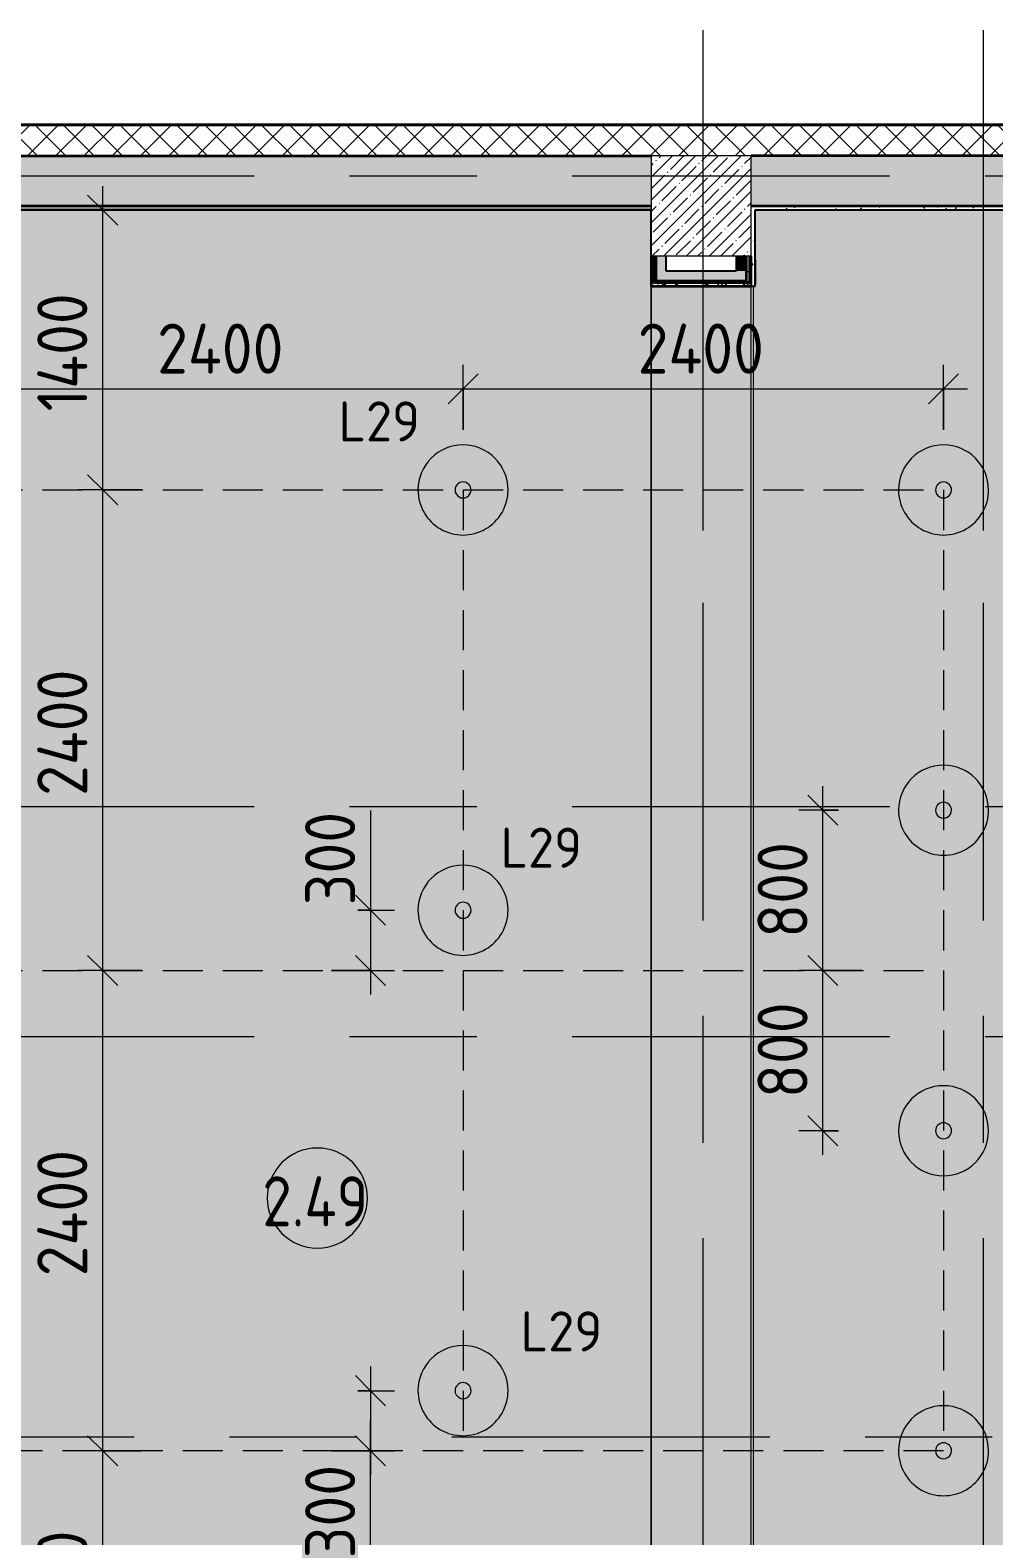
# Model space of a CAD drawing. Header units: millimetres. Extents: x 81094 to 272713, y -8553 to 29000.
# Drawn here: x 102448 to 107262, y 14505 to 22028 of the extents above; entities that cross this region are included whole.
import ezdxf

# ---------------------------------------------------------------- set-up
doc = ezdxf.new("R2010")
doc.units = ezdxf.units.MM
doc.linetypes.add('ADSK_Штрих_ш2 п1', pattern=[300, 200, -100])
doc.linetypes.add('Осевая', pattern=[3175, 635, -476.25, 1587.5, -476.25])
for name, color, linetype, lineweight in [('A-ANNO-DIMS', 7, 'Continuous', 9), ('A-ANNO-DIMS-100', 7, 'Continuous', 9), ('A-AREA-IDEN', 7, 'Continuous', 9), ('A-DETL-1', 7, 'ADSK_Штрих_ш2 п1', 9), ('A-WALL', 7, 'Continuous', 9), ('E-LITE-EQPM-IDEN', 7, 'Continuous', 9), ('I-WALL', 7, 'Continuous', 9), ('S-COLS', 7, 'Continuous', 9), ('Оси', 7, 'Continuous', 9), ('Оси-2', 7, 'Осевая', 9)]:
    doc.layers.add(name, color=color, linetype=linetype, lineweight=lineweight)
for name, color, linetype, lineweight, true_color in [('A-CLNG-1', 7, 'Continuous', 9, 0xc0c0c0), ('A-WALL-1', 7, 'Continuous', 35, 0x3c3c3c), ('A-WALL-3', 7, 'Continuous', 25, 0x3c3c3c), ('A-WALL-FNSH-1', 7, 'Continuous', 9, 0x3c3c3c), ('A-WALL-FNSH-2', 7, 'Continuous', 13, 0x3c3c3c), ('E-LITE-EQPM-1', 1, 'Continuous', 9, 0xff0000)]:
    doc.layers.add(name, color=color, linetype=linetype, lineweight=lineweight, true_color=true_color)
doc.layers.add('A-CLNG-PATT-1', color=7, linetype='Continuous', lineweight=9, transparency=1)
doc.styles.add('GOST Common', font='GOST_Common.ttf', dxfattribs={"height": 200})
doc.styles.add('GOST Common_1', font='GOST_Common.ttf', dxfattribs={"width": 0.9, "height": 250})
doc.styles.add('ISOCPEUR', font='isocpeur.ttf', dxfattribs={"width": 0.9, "height": 250})
doc.dimstyles.new('ISO-2_5_0_9К_БОЛЬШОЙ', dxfattribs={"dimscale": 304.8, "dimtxt": 248.995294, "dimasz": 0.492126, "dimexe": 0.393701, "dimexo": 0.984252, "dimgap": 0, "dimtad": 1, "dimdec": 0, "dimrnd": 10, "dimzin": 0, "dimdsep": 46, "dimtxsty": 'ISOCPEUR', "dimblk1": 'OBLIQUE', "dimblk2": 'OBLIQUE', "dimsah": 1, "dimcen": 0.09, "dimdle": 0.393701, "dimazin": 0, "dimtfac": 1, "dimtdec": 4, "dimtix": 1, "dimtmove": 0, "dimatfit": 3, "dimfxl": 1, "dimtvp": 1, "dimtolj": 1, "dimtzin": 0, "dimarcsym": 2})
doc.dimstyles.new('ISO-2_5_0_9К_БОЛЬШОЙ_2', dxfattribs={"dimscale": 304.8, "dimtxt": 248.995294, "dimasz": 0.492126, "dimexe": 0.393701, "dimexo": 0.984252, "dimgap": 0, "dimtad": 1, "dimdec": 0, "dimrnd": 10, "dimzin": 0, "dimdsep": 46, "dimtxsty": 'ISOCPEUR', "dimblk1": 'OBLIQUE', "dimblk2": 'OBLIQUE', "dimsah": 1, "dimcen": 0.09, "dimdle": 0.393701, "dimazin": 0, "dimtfac": 1, "dimtdec": 4, "dimtix": 1, "dimtmove": 1, "dimatfit": 3, "dimfxl": 1, "dimtvp": 1, "dimtolj": 1, "dimtzin": 0, "dimarcsym": 2})
pattern_1 = [(0, (0, 0), (121.92, 30.48), [10.058, -81.382, 10.058, -81.382, -487.68]), (0, (0, 0), (121.92, 30.48), [-182.88, 10.058, -172.822, 10.058, -81.382, -213.36]), (0, (0, 0), (121.92, 30.48), [-457.2, 10.058, -50.902, 10.058, -142.342]), (120, (45.72, 15.24), (-87.356454, 90.345817), [10.058, -81.382, 10.058, -81.382, -487.68]), (120, (45.72, 15.24), (-87.356454, 90.345817), [-182.88, 10.058, -172.822, 10.058, -81.382, -213.36]), (120, (45.72, 15.24), (-87.356454, 90.345817), [-457.2, 10.058, -50.902, 10.058, -142.342]), (240, (60.96, 76.2), (-34.563546, -120.825817), [10.058, -81.382, 10.058, -81.382, -487.68]), (240, (60.96, 76.2), (-34.563546, -120.825817), [-182.88, 10.058, -172.822, 10.058, -81.382, -213.36]), (240, (60.96, 76.2), (-34.563546, -120.825817), [-457.2, 10.058, -50.902, 10.058, -142.342])]
pattern_2 = [(45, (0, 0), (-106.06602, 106.06602), []), (135, (0, 0), (-106.06602, -106.06602), [])]

# ---------------------------------------------------------------- blocks, each defined once
blk = doc.blocks.new('BSC_Колонна _Прямоугольная - 500х500-23282986-План расстановки осветительного оборудования 2 этажа в осях 23-33')
at = {"layer": 'S-COLS'}
h = blk.add_hatch(dxfattribs=at)
h.set_pattern_fill('FP_13', color=256, style=0, pattern_type=2)
h.set_pattern_definition([(45, (-105800, -21150), (-57.024626, 57.024626), []), (45, (-105742.975, -21150), (-57.024626, 57.024626), [100.806, -20.161, 3.353, -16.808])])
h.paths.add_polyline_path([(-213.2, -250), (250, -250), (250, 250), (-250, 250), (-250, -250)])
for p, q in [((250, 250), (-250, 250)), ((-250, 250), (-250, -250)), ((250, -250), (250, 250)), ((-250, -250), (250, -250))]:
    blk.add_line(p, q, dxfattribs=at)
blk = doc.blocks.new('Освещение амфитеатр - 450мм-V41-План расстановки осветительного оборудования 2 этажа в осях 23-33')
at = {"layer": 'E-LITE-EQPM-1'}
for radius, start, end in [(225, 360, 180), (225, 180, 360), (40, 360, 180), (40, 180, 360)]:
    blk.add_arc((0, 0), radius, start, end, dxfattribs=at)
blk = doc.blocks.new('Освещение амфитеатр - 450мм-33264552-План расстановки осветительного оборудования 2 этажа в осях 23-33')
at = {"layer": 'E-LITE-EQPM-1'}
for radius, start, end in [(225, 0, 180), (225, 180, 360), (40, 0, 180), (40, 180, 360)]:
    blk.add_arc((0, 0), radius, start, end, dxfattribs=at)
blk = doc.blocks.new('Марка_Помещения - Номер-25198446-План расстановки осветительного оборудования 2 этажа в осях 23-33')
at = {"layer": 'A-AREA-IDEN'}
for start, end in [(360, 180), (180, 360)]:
    blk.add_arc((0, 0), 2.5, start, end, dxfattribs=at)
blk = doc.blocks.new('DIMBLOCK168-План расстановки осветительного оборудования 2 этажа в осях 23-33')
at = {"layer": 'A-ANNO-DIMS-100'}
for p, q in [((102210.6, 20030.7), (102210.6, 20355.3)), ((104610.6, 20030.7), (104610.6, 20355.3)), ((102210.6, 20235.3), (104610.6, 20235.3)), ((102210.6, 20235.3), (102210.6, 20030.7)), ((104610.6, 20235.3), (104610.6, 20030.7))]:
    blk.add_line(p, q, dxfattribs=at)
at = {"layer": 'A-ANNO-DIMS-100', "lineweight": 20}
for p, q in [((102210.6, 20235.3), (102285.6, 20310.3)), ((104610.6, 20235.3), (104685.6, 20310.3)), ((102210.6, 20235.3), (102135.6, 20160.3)), ((104610.6, 20235.3), (104535.6, 20160.3))]:
    blk.add_line(p, q, dxfattribs=at)
at = {"layer": 'A-ANNO-DIMS-100', "color": 0, "insert": (103082.6, 20561.9), "char_height": 250, "width": 787.208, "attachment_point": 1, "line_spacing_factor": 1.149209, "style": 'ISOCPEUR'}
blk.add_mtext('2400', dxfattribs=at)
blk = doc.blocks.new('_Oblique')
at = {"color": 0, "linetype": 'ByBlock', "lineweight": -2}
blk.add_line((-0.5, -0.5), (0.5, 0.5), dxfattribs=at)
blk = doc.blocks.new('DIMBLOCK169-План расстановки осветительного оборудования 2 этажа в осях 23-33')
at = {"layer": 'A-ANNO-DIMS-100'}
for p, q in [((104610.6, 20030.7), (104610.6, 20355.3)), ((107010.6, 20030.7), (107010.6, 20355.3)), ((104610.6, 20235.3), (107130.6, 20235.3)), ((104610.6, 20235.3), (104610.6, 20030.7)), ((107010.6, 20235.3), (107010.6, 20030.7))]:
    blk.add_line(p, q, dxfattribs=at)
at = {"layer": 'A-ANNO-DIMS-100', "lineweight": 20}
for p, q in [((104610.6, 20235.3), (104685.6, 20310.3)), ((107010.6, 20235.3), (107085.6, 20310.3)), ((104610.6, 20235.3), (104535.6, 20160.3)), ((107010.6, 20235.3), (106935.6, 20160.3))]:
    blk.add_line(p, q, dxfattribs=at)
at = {"layer": 'A-ANNO-DIMS-100', "color": 0, "insert": (105482.6, 20561.9), "char_height": 250, "width": 787.208, "attachment_point": 1, "line_spacing_factor": 1.149209, "style": 'ISOCPEUR'}
blk.add_mtext('2400', dxfattribs=at)
blk = doc.blocks.new('DIMBLOCK170-План расстановки осветительного оборудования 2 этажа в осях 23-33')
at = {"layer": 'A-ANNO-DIMS-100', "lineweight": 20}
for p, q in [((102810.7, 14930.7), (102735.7, 15005.7)), ((102810.7, 14930.7), (102885.7, 14855.7)), ((102810.7, 13540), (102735.7, 13615)), ((102810.7, 13540), (102885.7, 13465))]:
    blk.add_line(p, q, dxfattribs=at)
at = {"layer": 'A-ANNO-DIMS-100'}
for p, q in [((103004.6, 14930.7), (102690.7, 14930.7)), ((102810.7, 13420), (102810.7, 14930.7)), ((102810.7, 14930.7), (103004.6, 14930.7)), ((103004.6, 13540), (102690.7, 13540)), ((102810.7, 13540), (103004.6, 13540))]:
    blk.add_line(p, q, dxfattribs=at)
at = {"layer": 'A-ANNO-DIMS-100', "color": 0, "insert": (102484.1, 13940.9), "char_height": 250, "width": 706.764, "attachment_point": 1, "rotation": 90, "line_spacing_factor": 1.149209, "style": 'ISOCPEUR'}
blk.add_mtext('1390', dxfattribs=at)
blk = doc.blocks.new('DIMBLOCK171-План расстановки осветительного оборудования 2 этажа в осях 23-33')
at = {"layer": 'A-ANNO-DIMS-100', "lineweight": 20}
for p, q in [((102810.7, 17330), (102735.7, 17405)), ((102810.7, 17330), (102885.7, 17255)), ((102810.7, 14930.7), (102735.7, 15005.7)), ((102810.7, 14930.7), (102885.7, 14855.7))]:
    blk.add_line(p, q, dxfattribs=at)
at = {"layer": 'A-ANNO-DIMS-100'}
for p, q in [((103004.6, 17330), (102690.7, 17330)), ((102810.7, 14930.7), (102810.7, 17330)), ((102810.7, 17330), (103004.6, 17330)), ((103004.6, 14930.7), (102690.7, 14930.7)), ((102810.7, 14930.7), (103004.6, 14930.7))]:
    blk.add_line(p, q, dxfattribs=at)
at = {"layer": 'A-ANNO-DIMS-100', "color": 0, "insert": (102484.1, 15802.3), "char_height": 250, "width": 787.208, "attachment_point": 1, "rotation": 90, "line_spacing_factor": 1.149209, "style": 'ISOCPEUR'}
blk.add_mtext('2400', dxfattribs=at)
blk = doc.blocks.new('DIMBLOCK172-План расстановки осветительного оборудования 2 этажа в осях 23-33')
at = {"layer": 'A-ANNO-DIMS-100', "lineweight": 20}
for p, q in [((102810.7, 19730.7), (102735.7, 19805.7)), ((102810.7, 19730.7), (102885.7, 19655.7)), ((102810.7, 17330), (102735.7, 17405)), ((102810.7, 17330), (102885.7, 17255))]:
    blk.add_line(p, q, dxfattribs=at)
at = {"layer": 'A-ANNO-DIMS-100'}
for p, q in [((103004.6, 19730.7), (102690.7, 19730.7)), ((102810.7, 17330), (102810.7, 19730.7)), ((102810.7, 19730.7), (103004.6, 19730.7)), ((103004.6, 17330), (102690.7, 17330)), ((102810.7, 17330), (103004.6, 17330))]:
    blk.add_line(p, q, dxfattribs=at)
at = {"layer": 'A-ANNO-DIMS-100', "color": 0, "insert": (102484.1, 18202.3), "char_height": 250, "width": 787.208, "attachment_point": 1, "rotation": 90, "line_spacing_factor": 1.149209, "style": 'ISOCPEUR'}
blk.add_mtext('2400', dxfattribs=at)
blk = doc.blocks.new('DIMBLOCK173-План расстановки осветительного оборудования 2 этажа в осях 23-33')
at = {"layer": 'A-ANNO-DIMS-100'}
for p, q in [((102810.7, 19730.7), (102810.7, 21249)), ((103004.6, 21129), (102690.7, 21129)), ((102810.7, 21129), (103004.6, 21129)), ((103004.6, 19730.7), (102690.7, 19730.7)), ((102810.7, 19730.7), (103004.6, 19730.7))]:
    blk.add_line(p, q, dxfattribs=at)
at = {"layer": 'A-ANNO-DIMS-100', "lineweight": 20}
for p, q in [((102810.7, 21129), (102735.7, 21204)), ((102810.7, 21129), (102885.7, 21054)), ((102810.7, 19730.7), (102735.7, 19805.7)), ((102810.7, 19730.7), (102885.7, 19655.7))]:
    blk.add_line(p, q, dxfattribs=at)
at = {"layer": 'A-ANNO-DIMS-100', "color": 0, "insert": (102484.1, 20123.4), "char_height": 250, "width": 735.494, "attachment_point": 1, "rotation": 90, "line_spacing_factor": 1.149209, "style": 'ISOCPEUR'}
blk.add_mtext('1400', dxfattribs=at)
blk = doc.blocks.new('DIMBLOCK175-План расстановки осветительного оборудования 2 этажа в осях 23-33')
at = {"layer": 'A-ANNO-DIMS-100'}
for p, q in [((104148.3, 18129.8), (104148.3, 17555.8)), ((104148.3, 17750.7), (104148.3, 17210)), ((104085.6, 17630.7), (104268.3, 17630.7)), ((104148.3, 17630.7), (104085.6, 17630.7)), ((104148.3, 17555.8), (104148.3, 17480.3)), ((103954.4, 17330), (104268.3, 17330)), ((104148.3, 17330), (103954.4, 17330))]:
    blk.add_line(p, q, dxfattribs=at)
at = {"layer": 'A-ANNO-DIMS-100', "lineweight": 20}
for p, q in [((104148.3, 17630.7), (104073.3, 17705.7)), ((104148.3, 17630.7), (104223.3, 17555.7)), ((104148.3, 17330), (104073.3, 17405)), ((104148.3, 17330), (104223.3, 17255))]:
    blk.add_line(p, q, dxfattribs=at)
at = {"layer": 'A-ANNO-DIMS-100', "color": 0, "insert": (103821.7, 17655.8), "char_height": 250, "width": 568.858, "attachment_point": 1, "rotation": 90, "line_spacing_factor": 1.149209, "style": 'ISOCPEUR'}
blk.add_mtext('300', dxfattribs=at)
blk = doc.blocks.new('DIMBLOCK176-План расстановки осветительного оборудования 2 этажа в осях 23-33')
at = {"layer": 'A-ANNO-DIMS-100'}
for p, q in [((104148.3, 15350.7), (104148.3, 14810.7)), ((104085.6, 15230.7), (104268.3, 15230.7)), ((104148.3, 15230.7), (104085.6, 15230.7)), ((104148.3, 14967.2), (104148.3, 15080.7)), ((103954.4, 14930.7), (104268.3, 14930.7)), ((104148.3, 14930.7), (103954.4, 14930.7)), ((104148.3, 14393.2), (104148.3, 14967.2))]:
    blk.add_line(p, q, dxfattribs=at)
at = {"layer": 'A-ANNO-DIMS-100', "lineweight": 20}
for p, q in [((104148.3, 15230.7), (104073.3, 15305.7)), ((104148.3, 15230.7), (104223.3, 15155.7)), ((104148.3, 14930.7), (104073.3, 15005.7)), ((104148.3, 14930.7), (104223.3, 14855.7))]:
    blk.add_line(p, q, dxfattribs=at)
at = {"layer": 'A-ANNO-DIMS-100', "color": 0, "insert": (103821.7, 14393.2), "char_height": 250, "width": 568.858, "attachment_point": 1, "rotation": 90, "line_spacing_factor": 1.149209, "style": 'ISOCPEUR'}
blk.add_mtext('300', dxfattribs=at)
blk = doc.blocks.new('DIMBLOCK177-План расстановки осветительного оборудования 2 этажа в осях 23-33')
at = {"layer": 'A-ANNO-DIMS-100', "lineweight": 20}
for p, q in [((106408.4, 17330), (106333.4, 17405)), ((106408.4, 17330), (106483.4, 17255)), ((106408.4, 16529.3), (106333.4, 16604.3)), ((106408.4, 16529.3), (106483.4, 16454.3))]:
    blk.add_line(p, q, dxfattribs=at)
at = {"layer": 'A-ANNO-DIMS-100'}
for p, q in [((106602.3, 17330), (106288.4, 17330)), ((106408.4, 16409.3), (106408.4, 17330)), ((106408.4, 17330), (106602.3, 17330)), ((106485.6, 16529.3), (106288.4, 16529.3)), ((106408.4, 16529.3), (106485.6, 16529.3))]:
    blk.add_line(p, q, dxfattribs=at)
at = {"layer": 'A-ANNO-DIMS-100', "color": 0, "insert": (106081.8, 16692.6), "char_height": 250, "width": 568.858, "attachment_point": 1, "rotation": 90, "line_spacing_factor": 1.149209, "style": 'ISOCPEUR'}
blk.add_mtext('800', dxfattribs=at)
blk = doc.blocks.new('DIMBLOCK178-План расстановки осветительного оборудования 2 этажа в осях 23-33')
at = {"layer": 'A-ANNO-DIMS-100'}
for p, q in [((106408.4, 17330), (106408.4, 18250.7)), ((106485.6, 18130.7), (106288.4, 18130.7)), ((106408.4, 18130.7), (106485.6, 18130.7)), ((106602.3, 17330), (106288.4, 17330)), ((106408.4, 17330), (106602.3, 17330))]:
    blk.add_line(p, q, dxfattribs=at)
at = {"layer": 'A-ANNO-DIMS-100', "lineweight": 20}
for p, q in [((106408.4, 18130.7), (106333.4, 18205.7)), ((106408.4, 18130.7), (106483.4, 18055.7)), ((106408.4, 17330), (106333.4, 17405)), ((106408.4, 17330), (106483.4, 17255))]:
    blk.add_line(p, q, dxfattribs=at)
at = {"layer": 'A-ANNO-DIMS-100', "color": 0, "insert": (106081.8, 17493.3), "char_height": 250, "width": 568.858, "attachment_point": 1, "rotation": 90, "line_spacing_factor": 1.149209, "style": 'ISOCPEUR'}
blk.add_mtext('800', dxfattribs=at)

msp = doc.modelspace()

# ---------------------------------------------------------------- hatches: boundary and pattern name
at = {"layer": 'A-CLNG-PATT-1'}
h = msp.add_hatch(color=256, dxfattribs=at)
h.paths.add_polyline_path([(105510, 13540), (105550, 13540), (105549, 13557), (105530, 13557), (105530, 13980), (105550, 13980), (105549, 14000), (105530, 14000), (105530, 14011), (105550, 14011), (105550, 21129), (101171, 21129), (101171, 20749), (100820, 20749), (100820, 13920), (101121, 13920), (101121, 13540), (105500, 13540)])
h.paths.add_polyline_path([(109833, 13631), (109839, 13631), (109839, 14011), (110550, 14011), (110550, 20308), (110330, 20308), (110329, 21129), (108491, 21129), (108490, 20749), (108130, 20749), (108130, 21129), (106070, 21129), (106070, 20749), (106060, 20749), (106060, 14011), (109551, 14011), (109551, 13631), (109557.1, 13631)])
h.paths.add_polyline_path([(109540, 14040), (109528.3, 14040), (109528.3, 16201.9), (109553.7, 16201.9), (109553.7, 14040), (109545, 14040)])
h.paths.add_polyline_path([(109553.7, 16240), (109528.3, 16240), (109528.3, 18401.9), (109553.7, 18401.9), (109553.7, 16567.7)])
h.paths.add_polyline_path([(109553.7, 18440), (109528.3, 18440), (109528.3, 20601.9), (109553.7, 20601.9), (109553.7, 20329)])
h = msp.add_hatch(color=256, dxfattribs=at)
h.paths.add_polyline_path([(110803.6, 14000), (110830, 14000), (110829, 20308), (110550, 20308), (110550, 14000)])
h.paths.add_polyline_path([(106050, 14000), (106050, 20749), (105549, 20749), (105549, 14000), (105570, 14000)])
h.paths.add_polyline_path([(110822, 14180.1), (110803.6, 14180.1), (110803.6, 20142), (110829, 20142), (110829, 14180.1)])
at = {"layer": 'A-WALL'}
h = msp.add_hatch(dxfattribs=at)
h.set_pattern_fill('FP_1', color=256, style=0, pattern_type=2)
h.set_pattern_definition([(45, (0, 0), (-70.71068, 70.71068), []), (135, (0, 0), (-70.71068, -70.71068), [])])
h.paths.add_polyline_path([(125080, 21400), (125230, 21400), (125230, 21550), (96610, 21550), (96610, 21400), (124658, 21400)])
h.paths.add_polyline_path([(93310, 21400), (93310, 21550), (93060, 21550), (93060, 21400), (93303.6, 21400)])
at = {"layer": 'I-WALL'}
h = msp.add_hatch(dxfattribs=at)
h.set_pattern_fill('FP_2', color=256, style=0, pattern_type=2)
h.set_pattern_definition([(45, (0, 0), (-57.024626, 57.024626), []), (45, (57.025, 0), (-57.024626, 57.024626), [100.806, -20.161, 3.353, -16.808])])
h.paths.add_polyline_path([(121210, 21150), (121210, 21400), (120850, 21400), (120850, 21150)])
h.paths.add_polyline_path([(120150, 21150), (120150, 21400), (116100.4, 21400), (116100.4, 21150), (120132.6, 21150)])
h.paths.add_polyline_path([(115580.4, 21150), (115600.4, 21150.9), (115600.4, 21400), (111050, 21400), (111050, 21150), (115284, 21150)])
h.paths.add_polyline_path([(100560, 21150), (100580, 21150), (100580, 21400), (100560, 21400)])
h.paths.add_polyline_path([(110330, 21150), (110350, 21150), (110350, 21400), (106050, 21400), (106050, 21150), (109142.4, 21150)])
h.paths.add_polyline_path([(105550, 21150), (105550, 21400), (100800, 21400), (100800, 21150), (105263.5, 21150)])
h = msp.add_hatch(dxfattribs=at)
h.set_pattern_fill('FP_19', color=256, style=0, pattern_type=2)
h.set_pattern_definition(pattern_1)
h.paths.add_polyline_path([(105550, 21130), (105550, 21150), (101150, 21150), (101150, 21130), (105263.5, 21130)])
h = msp.add_hatch(dxfattribs=at)
h.set_pattern_fill('FP_19', color=256, style=0, pattern_type=2)
h.set_pattern_definition(pattern_1)
h.paths.add_polyline_path([(108130.5, 21130), (108150, 21130), (108150, 21150), (106050, 21150), (106050, 21130), (108130, 21130)])
h = msp.add_hatch(dxfattribs=at)
h.set_pattern_fill('FP_19', color=256, style=0, pattern_type=2)
h.set_pattern_definition(pattern_1)
h.paths.add_polyline_path([(106070, 20749), (106070, 21130), (106050, 21130), (106050, 20749)])
h = msp.add_hatch(dxfattribs=at)
h.set_pattern_fill('FP_28', color=256, style=0, pattern_type=2)
h.set_pattern_definition(pattern_2)
h.paths.add_polyline_path([(105562.5, 20749), (105562.5, 20900), (105550, 20900), (105550, 20749)])
h = msp.add_hatch(dxfattribs=at)
h.set_pattern_fill('FP_19', color=256, style=0, pattern_type=2)
h.set_pattern_definition(pattern_1)
h.paths.add_polyline_path([(105570, 20769), (105570, 20900), (105550, 20900), (105550, 20769)])
h = msp.add_hatch(dxfattribs=at)
h.set_pattern_fill('FP_28', color=256, style=0, pattern_type=2)
h.set_pattern_definition(pattern_2)
h.paths.add_polyline_path([(105575, 20761.5), (105575, 20900), (105562.5, 20900), (105562.5, 20761.5)])
for points in [[(105575, 20774), (105625, 20774), (105625, 20900), (105575, 20900)], [(106025, 20824), (106025, 20900), (105975, 20900), (105975, 20824)], [(105625, 20774), (106025, 20774), (106025, 20824), (105625, 20824)]]:
    msp.add_hatch(color=256, dxfattribs=at).paths.add_polyline_path(points)
h = msp.add_hatch(dxfattribs=at)
h.set_pattern_fill('FP_28', color=256, style=0, pattern_type=2)
h.set_pattern_definition(pattern_2)
h.paths.add_polyline_path([(106037.5, 20774), (106037.5, 20900), (106025, 20900), (106025, 20774)])
h = msp.add_hatch(dxfattribs=at)
h.set_pattern_fill('FP_28', color=256, style=0, pattern_type=2)
h.set_pattern_definition(pattern_2)
h.paths.add_polyline_path([(106050, 20761.5), (106050, 20900), (106037.5, 20900), (106037.5, 20761.5)])
h = msp.add_hatch(dxfattribs=at)
h.set_pattern_fill('FP_19', color=256, style=0, pattern_type=2)
h.set_pattern_definition(pattern_1)
h.paths.add_polyline_path([(106050, 20749), (106050, 20769), (105550, 20769), (105550, 20749), (105910, 20749)])
h = msp.add_hatch(dxfattribs=at)
h.set_pattern_fill('FP_28', color=256, style=0, pattern_type=2)
h.set_pattern_definition(pattern_2)
h.paths.add_polyline_path([(105625, 20761.5), (106037.5, 20761.5), (106037.5, 20774), (105575, 20774), (105575, 20761.5), (105586.8, 20761.5)])
h = msp.add_hatch(dxfattribs=at)
h.set_pattern_fill('FP_28', color=256, style=0, pattern_type=2)
h.set_pattern_definition(pattern_2)
h.paths.add_polyline_path([(105586.8, 20749), (106050, 20749), (106050, 20761.5), (105562.5, 20761.5), (105562.5, 20749), (105575, 20749)])

# ---------------------------------------------------------------- linework, layer by layer
at = {"layer": 'A-CLNG-1'}
for p, q in [((105550, 20900), (105550, 21129)), ((105549, 20749), (105549, 14000)), ((105550, 20749), (105550, 14011)), ((106050, 14011), (106050, 20749)), ((106060, 20749), (106060, 14011))]:
    msp.add_line(p, q, dxfattribs=at)
at = {"layer": 'A-DETL-1'}
for p, q in [((102210.6, 19730.7), (107010.6, 19730.7)), ((104610.6, 19730.7), (104610.6, 14930.7)), ((107010.6, 19730.7), (107010.6, 14930.7)), ((102210.6, 17330), (107010.6, 17330)), ((107010.6, 14930.7), (102210.6, 14930.7))]:
    msp.add_line(p, q, dxfattribs=at)
at = {"layer": 'A-WALL'}
for p, q in [((125230, 21550), (96610, 21550)), ((105562.5, 20761.5), (105562.5, 20900)), ((106037.5, 20900), (106037.5, 20761.5)), ((106037.5, 20761.5), (105562.5, 20761.5))]:
    msp.add_line(p, q, dxfattribs=at)
at = {"layer": 'A-WALL-1'}
for p, q in [((96610, 21400), (105550, 21400)), ((110350, 21400), (106050, 21400)), ((101150, 21150), (105550, 21150)), ((106050, 21150), (108150, 21150)), ((105550, 20900), (105550, 20749)), ((105575, 20774), (105575, 20900)), ((106025, 20900), (106025, 20774)), ((106050, 20749), (106050, 20900)), ((106025, 20774), (105575, 20774)), ((105550, 20749), (106050, 20749))]:
    msp.add_line(p, q, dxfattribs=at)
at = {"layer": 'A-WALL-3'}
for p, q in [((105550, 21130), (101170, 21130)), ((106070, 20749), (106070, 21130)), ((106070, 21130), (108130.5, 21130)), ((105570, 20769), (105570, 20900)), ((105625, 20824), (105625, 20900)), ((105975, 20900), (105975, 20824)), ((106050, 20769), (105570, 20769)), ((105975, 20824), (105625, 20824)), ((106050, 20749), (106070, 20749))]:
    msp.add_line(p, q, dxfattribs=at)
at = {"layer": 'A-WALL-FNSH-1'}
msp.add_line((125238, 21558), (96610, 21558), dxfattribs=at)
at = {"layer": 'A-WALL-FNSH-2'}
for p, q in [((125233, 21553), (96610, 21553)), ((101171, 21129), (105550, 21129)), ((106071, 20879.5), (106071, 21129)), ((106071, 21129), (108130.5, 21129)), ((106070, 20879.5), (106071, 20879.5))]:
    msp.add_line(p, q, dxfattribs=at)
at = {"layer": 'I-WALL'}
for p, q in [((103250.2, 21130), (103250.2, 21129)), ((105549, 20749), (105549, 21130)), ((106071, 21129), (106070, 21129)), ((106850.4, 21130), (106850.4, 21129)), ((106071, 20879.5), (106071, 20759.5)), ((106070, 20748), (105549.1, 20748)), ((106071, 20759.5), (106070, 20759.5)), ((106070, 20748), (106070, 20749))]:
    msp.add_line(p, q, dxfattribs=at)
at = {"layer": 'Оси'}
for p, q in [((105810, 19528.3), (105810, 22028.3)), ((107210, 19528.3), (107210, 22028.3))]:
    msp.add_line(p, q, dxfattribs=at)
at = {"layer": 'Оси-2'}
for p, q in [((84993.9, 21300), (122580, 21300)), ((105810, 593.7), (105810, 19528.3)), ((107210, 593.7), (107210, 19528.3)), ((84993.9, 18150), (122738, 18150)), ((84993.9, 17000), (122738, 17000)), ((84393.9, 15000), (122138, 15000))]:
    msp.add_line(p, q, dxfattribs=at)

# ---------------------------------------------------------------- block references
at = {"layer": 'A-AREA-IDEN', "xscale": 99.99999999999993, "yscale": 99.99999999999993, "zscale": 99.99999999999993}
msp.add_blockref('Марка_Помещения - Номер-25198446-План расстановки осветительного оборудования 2 этажа в осях 23-33', (103883, 16193.1), dxfattribs=at)
at = {"layer": 'E-LITE-EQPM-1', "rotation": 180}
for name, p in [('Освещение амфитеатр - 450мм-V41-План расстановки осветительного оборудования 2 этажа в осях 23-33', (104610.6, 19730.7)), ('Освещение амфитеатр - 450мм-V41-План расстановки осветительного оборудования 2 этажа в осях 23-33', (107010.6, 19730.7)), ('Освещение амфитеатр - 450мм-V41-План расстановки осветительного оборудования 2 этажа в осях 23-33', (107010.6, 18130.7)), ('Освещение амфитеатр - 450мм-V41-План расстановки осветительного оборудования 2 этажа в осях 23-33', (104610.6, 17630.7)), ('Освещение амфитеатр - 450мм-33264552-План расстановки осветительного оборудования 2 этажа в осях 23-33', (107010.6, 16529.3)), ('Освещение амфитеатр - 450мм-V41-План расстановки осветительного оборудования 2 этажа в осях 23-33', (104610.6, 15230.7)), ('Освещение амфитеатр - 450мм-V41-План расстановки осветительного оборудования 2 этажа в осях 23-33', (107010.6, 14930.7))]:
    msp.add_blockref(name, p, dxfattribs=at)
at = {"layer": 'S-COLS'}
msp.add_blockref('BSC_Колонна _Прямоугольная - 500х500-23282986-План расстановки осветительного оборудования 2 этажа в осях 23-33', (105800, 21150), dxfattribs=at)

# ---------------------------------------------------------------- texts
at = {"layer": 'A-AREA-IDEN', "insert": (103608.2, 16301.7), "char_height": 250, "width": 685.443, "attachment_point": 1, "style": 'GOST Common_1'}
msp.add_mtext('2.49', dxfattribs=at)
at = {"layer": 'E-LITE-EQPM-IDEN', "char_height": 200, "width": 529.114, "attachment_point": 1, "style": 'GOST Common'}
for insert in [(103988.4, 20173.2), (104797.5, 18043.6), (104898.6, 15626.9)]:
    msp.add_mtext('L29', dxfattribs=dict(at, insert=insert))

# ---------------------------------------------------------------- dimensions: what is measured, and where the dimension line sits
at = {"layer": 'A-ANNO-DIMS'}
for base, p1, p2, override, picture, middle in [((102810.7, 21129), (102704.6, 19730.7), (102704.6, 21129), {"dimpost": '<>', "dimfxl": 1398.30484}, 'DIMBLOCK173-План расстановки осветительного оборудования 2 этажа в осях 23-33', (102685.7, 20429.8)), ((102810.7, 19730.7), (102704.6, 17330), (102704.6, 19730.7), {"dimpost": '<>', "dimfxl": 2400.695096}, 'DIMBLOCK172-План расстановки осветительного оборудования 2 этажа в осях 23-33', (102685.7, 18530.3)), ((106408.4, 18130.7), (106302.3, 17330), (106785.6, 18130.7), {"dimpost": '<>', "dimfxl": 935.20848}, 'DIMBLOCK178-План расстановки осветительного оборудования 2 этажа в осях 23-33', (106283.4, 17730.3)), ((102810.7, 17330), (102704.6, 14930.7), (102704.6, 17330), {"dimpost": '<>', "dimfxl": 2399.304904}, 'DIMBLOCK171-План расстановки осветительного оборудования 2 этажа в осях 23-33', (102685.7, 16130.3)), ((106408.4, 17330), (106785.6, 16529.3), (106302.3, 17330), {"dimpost": '<>', "dimfxl": 935.20848}, 'DIMBLOCK177-План расстановки осветительного оборудования 2 этажа в осях 23-33', (106283.4, 16929.7)), ((102810.7, 14930.7), (102704.6, 13540), (102704.6, 14930.7), {"dimpost": '<>', "dimfxl": 1390.695171}, 'DIMBLOCK170-План расстановки осветительного оборудования 2 этажа в осях 23-33', (102685.7, 14235.3))]:
    dim = msp.add_linear_dim(base=base, p1=p1, p2=p2, angle=90, dimstyle='ISO-2_5_0_9К_БОЛЬШОЙ', override=override, dxfattribs=at)
    dim.commit()
    dim.dimension.update_dxf_attribs({"geometry": picture, "text_midpoint": middle})
for base, p1, p2, picture, middle in [((104610.6, 20235.3), (102210.6, 19730.7), (104610.6, 19730.7), 'DIMBLOCK168-План расстановки осветительного оборудования 2 этажа в осях 23-33', (103410.6, 20360.3)), ((107010.6, 20235.3), (104610.6, 19730.7), (107010.6, 19730.7), 'DIMBLOCK169-План расстановки осветительного оборудования 2 этажа в осях 23-33', (105810.6, 20360.3))]:
    dim = msp.add_linear_dim(base=base, p1=p1, p2=p2, dimstyle='ISO-2_5_0_9К_БОЛЬШОЙ', override={"dimpost": '<>', "dimfxl": 2400}, dxfattribs=at)
    dim.commit()
    dim.dimension.update_dxf_attribs({"geometry": picture, "text_midpoint": middle})
for base, p1, p2, override, picture, middle in [((104148.3, 17330), (104385.6, 17630.7), (104254.4, 17330), {"dimpost": '<>', "dimfxl": 328.064275}, 'DIMBLOCK175-План расстановки осветительного оборудования 2 этажа в осях 23-33', (103988.4, 17940.2)), ((104148.3, 14930.7), (104385.6, 15230.7), (104254.4, 14930.7), {"dimpost": '<>', "dimfxl": 327.427287}, 'DIMBLOCK176-План расстановки осветительного оборудования 2 этажа в осях 23-33', (103988.4, 14677.6))]:
    dim = msp.add_linear_dim(base=base, p1=p1, p2=p2, angle=90, dimstyle='ISO-2_5_0_9К_БОЛЬШОЙ_2', override=override, dxfattribs=at)
    dim.commit()
    dim.dimension.update_dxf_attribs({"geometry": picture, "text_midpoint": middle, "dimtype": 160, "text_rotation": 90})

doc.saveas('drawing.dxf')
